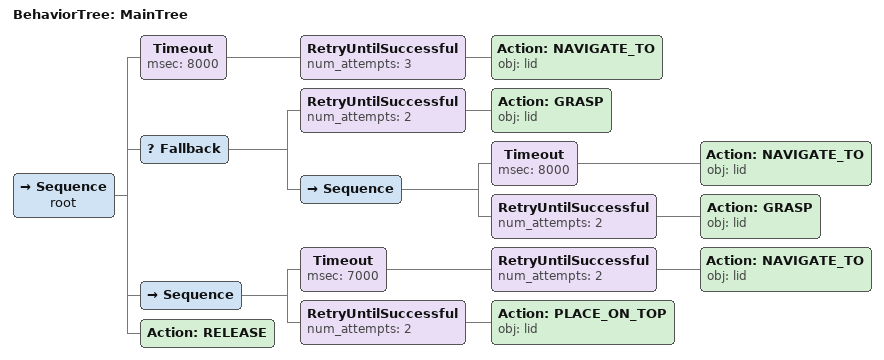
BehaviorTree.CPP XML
<root main_tree_to_execute="MainTree">
  <BehaviorTree ID="MainTree">
    <Sequence name="root">
      <!-- Timeout: Prevent getting stuck navigating to lid -->
      <Timeout msec="8000">
        <RetryUntilSuccessful num_attempts="3">
          <Action ID="NAVIGATE_TO" obj="lid"/>
        </RetryUntilSuccessful>
      </Timeout>
      <!-- Fallback: Robust grasp with retry on failure -->
      <Fallback>
        <!-- Primary attempt: Grasp the lid handle -->
        <RetryUntilSuccessful num_attempts="2">
          <Action ID="GRASP" obj="lid"/>
        </RetryUntilSuccessful>
        <!-- Recovery: Try grasp again after re-navigating to lid -->
        <Sequence>
          <!-- Timeout: Prevent stuck navigation during recovery -->
          <Timeout msec="8000">
            <Action ID="NAVIGATE_TO" obj="lid"/>
          </Timeout>
          <RetryUntilSuccessful num_attempts="2">
            <Action ID="GRASP" obj="lid"/>
          </RetryUntilSuccessful>
        </Sequence>
      </Fallback>
      <!-- Sequence: Safe lift trajectory before placement -->
      <Sequence>
        <!-- Timeout: Prevent stuck navigation when lifting lid -->
        <Timeout msec="7000">
          <RetryUntilSuccessful num_attempts="2">
            <Action ID="NAVIGATE_TO" obj="lid"/>
          </RetryUntilSuccessful>
        </Timeout>
        <RetryUntilSuccessful num_attempts="2">
          <Action ID="PLACE_ON_TOP" obj="lid"/>
        </RetryUntilSuccessful>
      </Sequence>
      <!-- Release: Final stable placement -->
      <Action ID="RELEASE"/>
    </Sequence>
  </BehaviorTree>
</root>
